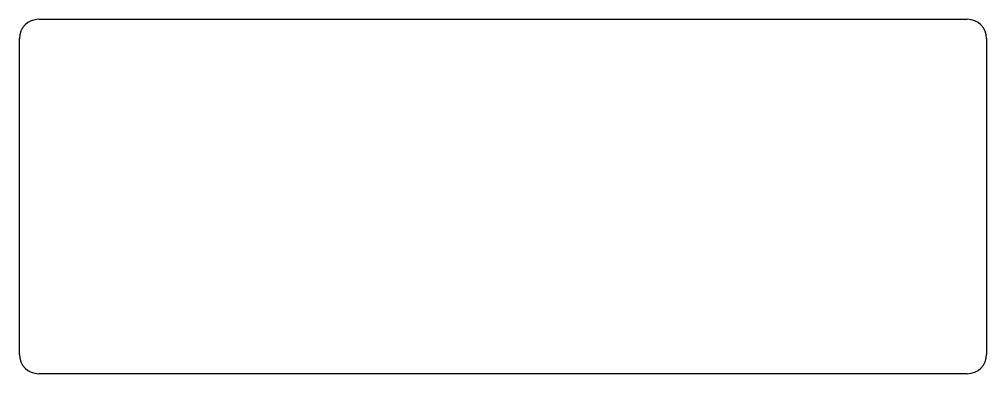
# Model space of a CAD drawing. Header units: millimetres. Extents: x 0 to 300, y 0 to 110.
import ezdxf

# ---------------------------------------------------------------- set-up
doc = ezdxf.new("R2010")
doc.units = ezdxf.units.MM
doc.layers.add('CUT', color=1, linetype='CONTINUOUS')

msp = doc.modelspace()

# ---------------------------------------------------------------- linework, layer by layer
at = {"layer": 'CUT'}
for p, q in [((6, 110), (294, 110)), ((0, 6), (0, 104)), ((300, 104), (300, 6)), ((294, 0), (6, 0))]:
    msp.add_line(p, q, dxfattribs=at)
for centre, start, end in [((6, 104), 90, 180), ((294, 104), 0, 90), ((6, 6), 180, 270), ((294, 6), 270, 0)]:
    msp.add_arc(centre, 6, start, end, dxfattribs=at)

doc.saveas('drawing.dxf')
